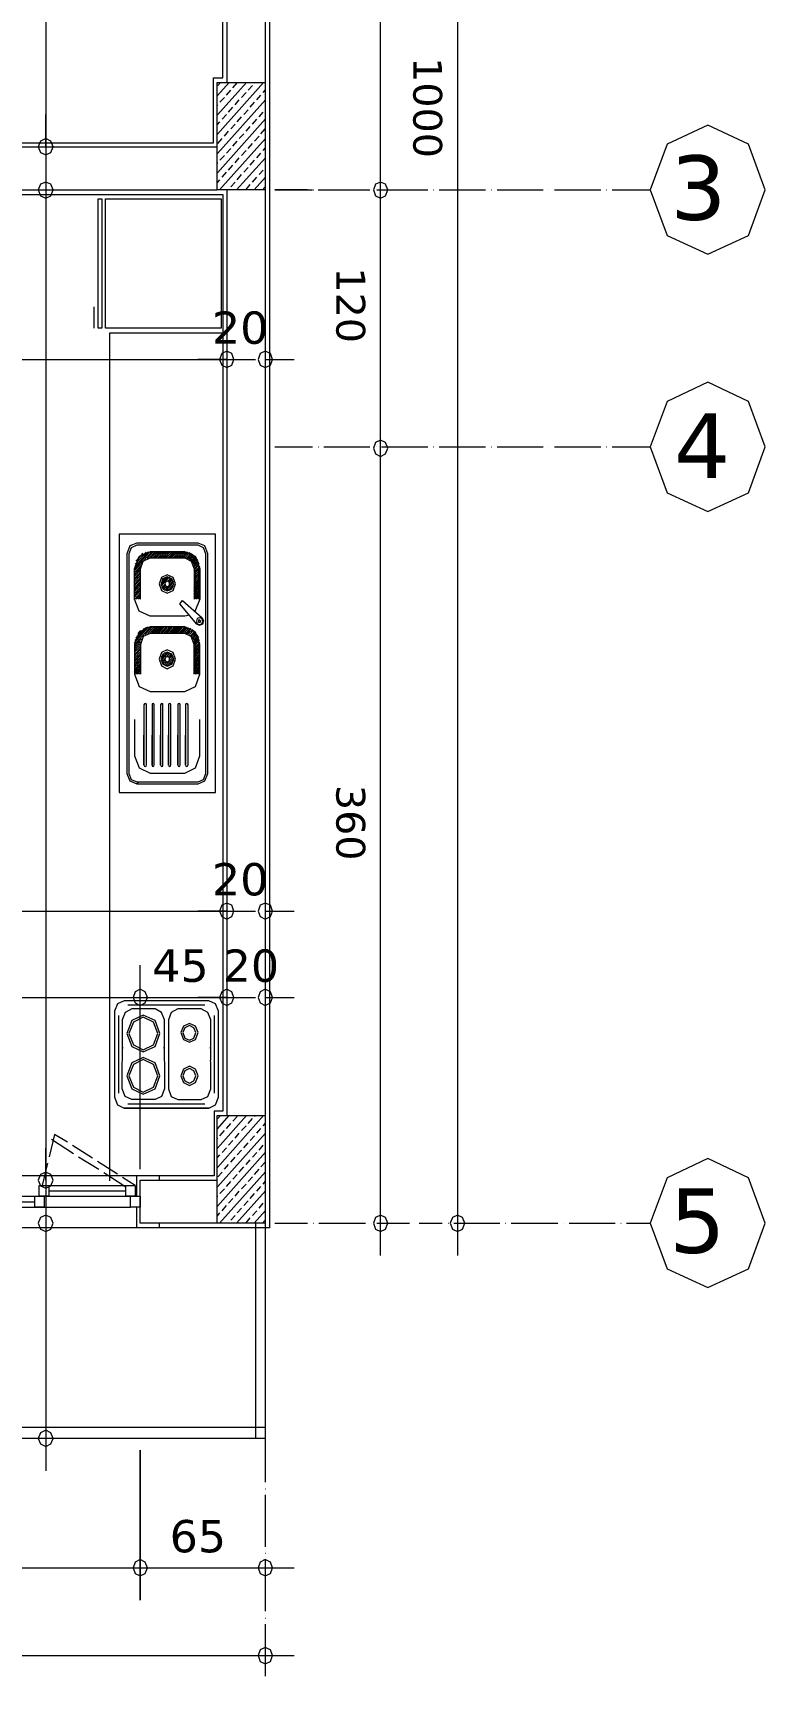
# Model space of a CAD drawing. Header units: millimetres. Extents: x 1.23 to 6.48, y 0.82 to 9.22.
# Drawn here: x 5.284 to 6.475, y 3.651 to 6.322 of the extents above; entities that cross this region are included whole.
import ezdxf

# ---------------------------------------------------------------- set-up
doc = ezdxf.new("R2010")
doc.units = ezdxf.units.MM
doc.layers.add('PDF_Geometry', color=7, linetype='Continuous', true_color=0x66ccff)
doc.layers.add('PDF_Text', color=7, linetype='Continuous')
doc.styles.add('PDF Verdana', font='verdana.ttf')

msp = doc.modelspace()

# ---------------------------------------------------------------- linework, layer by layer
at = {"layer": 'PDF_Geometry', "color": 7, "lineweight": 5}
for p, q in [((5.9745, 7.939), (5.9745, 4.335)), ((5.3047, 7.8694), (5.3047, 6.0844)), ((5.8493, 6.0144), (5.8493, 6.8196)), ((5.3047, 6.1373), (5.3047, 6.19)), ((6.3817, 6.1723), (6.3155, 6.1416)), ((6.4478, 6.1416), (6.3817, 6.1723)), ((5.2963, 6.1465), (5.2927, 6.1373)), ((5.2963, 6.1465), (5.2927, 6.1373)), ((5.3047, 6.1505), (5.2963, 6.1465)), ((5.3047, 6.1505), (5.2963, 6.1465)), ((5.313, 6.1465), (5.3047, 6.1505)), ((5.313, 6.1465), (5.3047, 6.1505)), ((5.3166, 6.1373), (5.313, 6.1465)), ((5.3166, 6.1373), (5.313, 6.1465)), ((5.2927, 6.1373), (5.2963, 6.128)), ((5.2927, 6.1373), (5.2963, 6.128)), ((5.2963, 6.128), (5.3047, 6.124)), ((5.2963, 6.128), (5.3047, 6.124)), ((5.3047, 6.124), (5.313, 6.128)), ((5.3047, 6.124), (5.313, 6.128)), ((5.3047, 6.1194), (5.3047, 4.4051)), ((5.313, 6.128), (5.3166, 6.1373)), ((5.313, 6.128), (5.3166, 6.1373)), ((5.8493, 5.5945), (5.8493, 6.1194)), ((6.3155, 6.1416), (6.2879, 6.0671)), ((6.4751, 6.0671), (6.4478, 6.1416)), ((5.2963, 6.0765), (5.2927, 6.0671)), ((5.2963, 6.0765), (5.2927, 6.0671)), ((5.2927, 6.0671), (5.2963, 6.0578)), ((5.2927, 6.0671), (5.2963, 6.0578)), ((5.3047, 6.08), (5.2963, 6.0765)), ((5.3047, 6.08), (5.2963, 6.0765)), ((5.313, 6.0765), (5.3047, 6.08)), ((5.313, 6.0765), (5.3047, 6.08)), ((5.3047, 6.0671), (5.3047, 6.0144)), ((5.3166, 6.0671), (5.313, 6.0765)), ((5.3166, 6.0671), (5.313, 6.0765)), ((5.313, 6.0578), (5.3166, 6.0671)), ((5.313, 6.0578), (5.3166, 6.0671)), ((5.7304, 6.0671), (5.6773, 6.0671)), ((5.6773, 6.0671), (5.7387, 6.0671)), ((5.74, 6.0671), (5.7403, 6.0671)), ((5.7478, 6.0671), (5.7483, 6.0671)), ((5.7491, 6.0671), (5.8248, 6.0671)), ((5.7574, 6.0671), (5.8322, 6.0671)), ((5.8339, 6.0671), (5.8342, 6.0671)), ((5.841, 6.0765), (5.8378, 6.0671)), ((5.841, 6.0765), (5.8378, 6.0671)), ((5.8378, 6.0671), (5.841, 6.0578)), ((5.8378, 6.0671), (5.841, 6.0578)), ((5.8493, 6.08), (5.841, 6.0765)), ((5.8493, 6.08), (5.841, 6.0765)), ((5.8421, 6.0671), (5.8425, 6.0671)), ((5.8433, 6.0671), (5.8964, 6.0671)), ((5.8576, 6.0765), (5.8493, 6.08)), ((5.8576, 6.0765), (5.8493, 6.08)), ((5.8512, 6.0671), (5.9261, 6.0671)), ((5.8611, 6.0671), (5.8576, 6.0765)), ((5.8611, 6.0671), (5.8576, 6.0765)), ((5.8576, 6.0578), (5.8611, 6.0671)), ((5.8576, 6.0578), (5.8611, 6.0671)), ((5.9357, 6.0671), (5.936, 6.0671)), ((5.9448, 6.0671), (6.0204, 6.0671)), ((6.0295, 6.0671), (6.0298, 6.0671)), ((6.0389, 6.0671), (6.114, 6.0671)), ((6.123, 6.0671), (6.1234, 6.0671)), ((6.1325, 6.0671), (6.2078, 6.0671)), ((6.2172, 6.0671), (6.2177, 6.0671)), ((6.2263, 6.0671), (6.2879, 6.0671)), ((6.2879, 6.0671), (6.3155, 5.9931)), ((6.4478, 5.9931), (6.4751, 6.0671)), ((5.2963, 6.0578), (5.3047, 6.0538)), ((5.2963, 6.0578), (5.3047, 6.0538)), ((5.3047, 6.0538), (5.313, 6.0578)), ((5.3047, 6.0538), (5.313, 6.0578)), ((5.841, 6.0578), (5.8493, 6.0538)), ((5.841, 6.0578), (5.8493, 6.0538)), ((5.8493, 6.0538), (5.8576, 6.0578)), ((5.8493, 6.0538), (5.8576, 6.0578)), ((6.3155, 5.9931), (6.3817, 5.9626)), ((6.3817, 5.9626), (6.4478, 5.9931)), ((5.591, 5.8012), (5.5874, 5.7917)), ((5.591, 5.8012), (5.5874, 5.7917)), ((5.5994, 5.8052), (5.591, 5.8012)), ((5.5994, 5.8052), (5.591, 5.8012)), ((5.6077, 5.8012), (5.5994, 5.8052)), ((5.6077, 5.8012), (5.5994, 5.8052)), ((5.6108, 5.7917), (5.6077, 5.8012)), ((5.6108, 5.7917), (5.6077, 5.8012)), ((5.6536, 5.8012), (5.6501, 5.7917)), ((5.6619, 5.8052), (5.6536, 5.8012)), ((5.6702, 5.8012), (5.6619, 5.8052)), ((5.6734, 5.7917), (5.6702, 5.8012)), ((4.7393, 5.7917), (5.646, 5.7917)), ((5.5994, 5.7917), (5.5522, 5.7917)), ((5.5874, 5.7917), (5.591, 5.7824)), ((5.5874, 5.7917), (5.591, 5.7824)), ((5.591, 5.7824), (5.5994, 5.7784)), ((5.591, 5.7824), (5.5994, 5.7784)), ((5.5994, 5.7784), (5.6077, 5.7824)), ((5.5994, 5.7784), (5.6077, 5.7824)), ((5.6077, 5.7824), (5.6108, 5.7917)), ((5.6077, 5.7824), (5.6108, 5.7917)), ((5.6501, 5.7917), (5.6536, 5.7824)), ((5.6536, 5.7824), (5.6619, 5.7784)), ((5.6619, 5.7917), (5.7087, 5.7917)), ((5.6619, 5.7784), (5.6702, 5.7824)), ((5.6702, 5.7824), (5.6734, 5.7917)), ((6.3817, 5.7544), (6.3155, 5.7235)), ((6.4478, 5.7235), (6.3817, 5.7544)), ((6.3155, 5.7235), (6.2879, 5.6494)), ((6.4751, 5.6494), (6.4478, 5.7235)), ((5.8493, 4.335), (5.8493, 5.6995)), ((5.6773, 5.6494), (5.7387, 5.6494)), ((5.7478, 5.6494), (5.7483, 5.6494)), ((5.7574, 5.6494), (5.8322, 5.6494)), ((5.841, 5.6565), (5.8378, 5.6472)), ((5.841, 5.6565), (5.8378, 5.6472)), ((5.8378, 5.6472), (5.841, 5.6379)), ((5.8378, 5.6472), (5.841, 5.6379)), ((5.8493, 5.6605), (5.841, 5.6565)), ((5.8493, 5.6605), (5.841, 5.6565)), ((5.841, 5.6379), (5.8493, 5.6339)), ((5.841, 5.6379), (5.8493, 5.6339)), ((5.8421, 5.6494), (5.8425, 5.6494)), ((5.8576, 5.6565), (5.8493, 5.6605)), ((5.8576, 5.6565), (5.8493, 5.6605)), ((5.8493, 5.6339), (5.8576, 5.6379)), ((5.8493, 5.6339), (5.8576, 5.6379)), ((5.8512, 5.6494), (5.9261, 5.6494)), ((5.8611, 5.6472), (5.8576, 5.6565)), ((5.8611, 5.6472), (5.8576, 5.6565)), ((5.8576, 5.6379), (5.8611, 5.6472)), ((5.8576, 5.6379), (5.8611, 5.6472)), ((5.9357, 5.6494), (5.936, 5.6494)), ((5.9448, 5.6494), (6.0204, 5.6494)), ((6.0295, 5.6494), (6.0298, 5.6494)), ((6.0389, 5.6494), (6.114, 5.6494)), ((6.123, 5.6494), (6.1234, 5.6494)), ((6.1325, 5.6494), (6.2078, 5.6494)), ((6.2172, 5.6494), (6.2177, 5.6494)), ((6.2263, 5.6494), (6.2879, 5.6494)), ((6.2879, 5.6494), (6.3155, 5.5748)), ((6.4478, 5.5748), (6.4751, 5.6494)), ((6.3155, 5.5748), (6.3817, 5.5443)), ((6.3817, 5.5443), (6.4478, 5.5748)), ((4.7393, 4.895), (5.646, 4.895)), ((5.5994, 4.895), (5.5522, 4.895)), ((5.591, 4.9045), (5.5874, 4.895)), ((5.591, 4.9045), (5.5874, 4.895)), ((5.5874, 4.895), (5.591, 4.8858)), ((5.5874, 4.895), (5.591, 4.8858)), ((5.5994, 4.9079), (5.591, 4.9045)), ((5.5994, 4.9079), (5.591, 4.9045)), ((5.6077, 4.9045), (5.5994, 4.9079)), ((5.6077, 4.9045), (5.5994, 4.9079)), ((5.6108, 4.895), (5.6077, 4.9045)), ((5.6108, 4.895), (5.6077, 4.9045)), ((5.6077, 4.8858), (5.6108, 4.895)), ((5.6077, 4.8858), (5.6108, 4.895)), ((5.6536, 4.9045), (5.6501, 4.895)), ((5.6501, 4.895), (5.6536, 4.8858)), ((5.6619, 4.9079), (5.6536, 4.9045)), ((5.6702, 4.9045), (5.6619, 4.9079)), ((5.6619, 4.895), (5.7087, 4.895)), ((5.6734, 4.895), (5.6702, 4.9045)), ((5.6702, 4.8858), (5.6734, 4.895)), ((5.591, 4.8858), (5.5994, 4.8818)), ((5.591, 4.8858), (5.5994, 4.8818)), ((5.5994, 4.8818), (5.6077, 4.8858)), ((5.5994, 4.8818), (5.6077, 4.8858)), ((5.6536, 4.8858), (5.6619, 4.8818)), ((5.6619, 4.8818), (5.6702, 4.8858)), ((5.4583, 4.4751), (5.4583, 4.8072)), ((5.45, 4.7638), (5.4468, 4.7545)), ((5.45, 4.7638), (5.4468, 4.7545)), ((5.4583, 4.7678), (5.45, 4.7638)), ((5.4583, 4.7678), (5.45, 4.7638)), ((5.4666, 4.7638), (5.4583, 4.7678)), ((5.4666, 4.7638), (5.4583, 4.7678)), ((5.4702, 4.7545), (5.4666, 4.7638)), ((5.4702, 4.7545), (5.4666, 4.7638)), ((5.591, 4.7638), (5.5874, 4.7545)), ((5.591, 4.7638), (5.5874, 4.7545)), ((5.5994, 4.7678), (5.591, 4.7638)), ((5.5994, 4.7678), (5.591, 4.7638)), ((5.6077, 4.7638), (5.5994, 4.7678)), ((5.6077, 4.7638), (5.5994, 4.7678)), ((5.6108, 4.7545), (5.6077, 4.7638)), ((5.6108, 4.7545), (5.6077, 4.7638)), ((5.6536, 4.7638), (5.6501, 4.7545)), ((5.6619, 4.7678), (5.6536, 4.7638)), ((5.6702, 4.7638), (5.6619, 4.7678)), ((5.6734, 4.7545), (5.6702, 4.7638)), ((4.8178, 4.7545), (5.5054, 4.7545)), ((5.4115, 4.7545), (5.646, 4.7545)), ((5.4468, 4.7545), (5.45, 4.7456)), ((5.4468, 4.7545), (5.45, 4.7456)), ((5.45, 4.7456), (5.4583, 4.7416)), ((5.45, 4.7456), (5.4583, 4.7416)), ((5.4583, 4.7416), (5.4666, 4.7456)), ((5.4583, 4.7416), (5.4666, 4.7456)), ((5.4666, 4.7456), (5.4702, 4.7545)), ((5.4666, 4.7456), (5.4702, 4.7545)), ((5.5994, 4.7545), (5.5522, 4.7545)), ((5.5874, 4.7545), (5.591, 4.7456)), ((5.5874, 4.7545), (5.591, 4.7456)), ((5.591, 4.7456), (5.5994, 4.7416)), ((5.591, 4.7456), (5.5994, 4.7416)), ((5.5994, 4.7416), (5.6077, 4.7456)), ((5.5994, 4.7416), (5.6077, 4.7456)), ((5.6077, 4.7456), (5.6108, 4.7545)), ((5.6077, 4.7456), (5.6108, 4.7545)), ((5.6501, 4.7545), (5.6536, 4.7456)), ((5.6536, 4.7456), (5.6619, 4.7416)), ((5.6619, 4.7545), (5.7087, 4.7545)), ((5.6619, 4.7416), (5.6702, 4.7456)), ((5.6702, 4.7456), (5.6734, 4.7545)), ((5.3047, 4.4574), (5.3047, 4.5097)), ((6.3817, 4.4924), (6.3155, 4.4614)), ((6.4478, 4.4614), (6.3817, 4.4924)), ((5.2963, 4.4667), (5.2927, 4.4574)), ((5.2963, 4.4667), (5.2927, 4.4574)), ((5.3047, 4.4707), (5.2963, 4.4667)), ((5.3047, 4.4707), (5.2963, 4.4667)), ((5.313, 4.4667), (5.3047, 4.4707)), ((5.313, 4.4667), (5.3047, 4.4707)), ((5.3166, 4.4574), (5.313, 4.4667)), ((5.3166, 4.4574), (5.313, 4.4667)), ((6.3155, 4.4614), (6.2879, 4.3873)), ((6.4751, 4.3873), (6.4478, 4.4614)), ((5.2927, 4.4574), (5.2963, 4.4481)), ((5.2927, 4.4574), (5.2963, 4.4481)), ((5.2963, 4.4481), (5.3047, 4.4445)), ((5.2963, 4.4481), (5.3047, 4.4445)), ((5.3047, 4.4445), (5.313, 4.4481)), ((5.3047, 4.4445), (5.313, 4.4481)), ((5.3047, 4.4401), (5.3047, 3.9851)), ((5.313, 4.4481), (5.3166, 4.4574)), ((5.313, 4.4481), (5.3166, 4.4574)), ((5.2963, 4.3967), (5.2927, 4.3873)), ((5.2963, 4.3967), (5.2927, 4.3873)), ((5.2927, 4.3873), (5.2963, 4.378)), ((5.2927, 4.3873), (5.2963, 4.378)), ((5.3047, 4.4006), (5.2963, 4.3967)), ((5.3047, 4.4006), (5.2963, 4.3967)), ((5.313, 4.3967), (5.3047, 4.4006)), ((5.313, 4.3967), (5.3047, 4.4006)), ((5.3047, 4.3873), (5.3047, 4.335)), ((5.3166, 4.3873), (5.313, 4.3967)), ((5.3166, 4.3873), (5.313, 4.3967)), ((5.313, 4.378), (5.3166, 4.3873)), ((5.313, 4.378), (5.3166, 4.3873)), ((5.6773, 4.3873), (5.7304, 4.3873)), ((5.74, 4.3873), (5.7403, 4.3873)), ((5.7491, 4.3873), (5.8248, 4.3873)), ((5.8339, 4.3873), (5.8342, 4.3873)), ((5.841, 4.3967), (5.8378, 4.3873)), ((5.8378, 4.3873), (5.841, 4.378)), ((5.8493, 4.4006), (5.841, 4.3967)), ((5.8433, 4.3873), (5.8964, 4.3873)), ((5.8576, 4.3967), (5.8493, 4.4006)), ((5.8611, 4.3873), (5.8576, 4.3967)), ((5.8576, 4.378), (5.8611, 4.3873)), ((5.9123, 4.3873), (5.9495, 4.3873)), ((5.9594, 4.3873), (5.9599, 4.3873)), ((5.9662, 4.3967), (5.9626, 4.3873)), ((5.9626, 4.3873), (5.9662, 4.378)), ((5.9745, 4.4006), (5.9662, 4.3967)), ((5.9685, 4.3873), (6.0433, 4.3873)), ((5.9828, 4.3967), (5.9745, 4.4006)), ((5.9863, 4.3873), (5.9828, 4.3967)), ((5.9828, 4.378), (5.9863, 4.3873)), ((6.0529, 4.3873), (6.0532, 4.3873)), ((6.062, 4.3873), (6.1377, 4.3873)), ((6.1468, 4.3873), (6.1471, 4.3873)), ((6.1563, 4.3873), (6.2312, 4.3873)), ((6.2403, 4.3873), (6.2406, 4.3873)), ((6.2497, 4.3873), (6.2879, 4.3873)), ((6.2879, 4.3873), (6.3155, 4.3133)), ((6.4478, 4.3133), (6.4751, 4.3873)), ((5.2963, 4.378), (5.3047, 4.374)), ((5.2963, 4.378), (5.3047, 4.374)), ((5.3047, 4.374), (5.313, 4.378)), ((5.3047, 4.374), (5.313, 4.378)), ((5.841, 4.378), (5.8493, 4.374)), ((5.8493, 4.374), (5.8576, 4.378)), ((5.9662, 4.378), (5.9745, 4.374)), ((5.9745, 4.374), (5.9828, 4.378)), ((5.6619, 4.3421), (5.6619, 4.2814)), ((6.3155, 4.3133), (6.3817, 4.2827)), ((6.3817, 4.2827), (6.4478, 4.3133)), ((5.6619, 4.2712), (5.6622, 4.2712)), ((5.6619, 4.2601), (5.6619, 4.1767)), ((5.6619, 4.1656), (5.6622, 4.1656)), ((5.6619, 4.1554), (5.6619, 4.0712)), ((5.6619, 4.061), (5.6622, 4.061)), ((5.2963, 4.0468), (5.2927, 4.0375)), ((5.2927, 4.0375), (5.2963, 4.0286)), ((5.3047, 4.0508), (5.2963, 4.0468)), ((5.313, 4.0468), (5.3047, 4.0508)), ((5.3166, 4.0375), (5.313, 4.0468)), ((5.313, 4.0286), (5.3166, 4.0375)), ((5.6619, 4.0503), (5.6619, 3.9665)), ((5.2963, 4.0286), (5.3047, 4.0246)), ((5.3047, 4.0246), (5.313, 4.0286)), ((5.4583, 3.7749), (5.4583, 4.0188)), ((5.4583, 4.0188), (5.4583, 3.7749)), ((5.6619, 3.9559), (5.6622, 3.9559)), ((5.6619, 3.9457), (5.6619, 3.8614)), ((5.6619, 3.8512), (5.6622, 3.8512)), ((4.8178, 3.8273), (5.5054, 3.8273)), ((5.4115, 3.8273), (5.7087, 3.8273)), ((5.45, 3.8366), (5.4468, 3.8273)), ((5.45, 3.8366), (5.4468, 3.8273)), ((5.4468, 3.8273), (5.45, 3.818)), ((5.4468, 3.8273), (5.45, 3.818)), ((5.4583, 3.8406), (5.45, 3.8366)), ((5.4583, 3.8406), (5.45, 3.8366)), ((5.4666, 3.8366), (5.4583, 3.8406)), ((5.4666, 3.8366), (5.4583, 3.8406)), ((5.4702, 3.8273), (5.4666, 3.8366)), ((5.4702, 3.8273), (5.4666, 3.8366)), ((5.4666, 3.818), (5.4702, 3.8273)), ((5.4666, 3.818), (5.4702, 3.8273)), ((5.6536, 3.8366), (5.6501, 3.8273)), ((5.6501, 3.8273), (5.6536, 3.818)), ((5.6619, 3.8406), (5.6536, 3.8366)), ((5.6619, 3.8406), (5.6619, 3.7567)), ((5.6702, 3.8366), (5.6619, 3.8406)), ((5.6734, 3.8273), (5.6702, 3.8366)), ((5.6702, 3.818), (5.6734, 3.8273)), ((5.45, 3.818), (5.4583, 3.814)), ((5.45, 3.818), (5.4583, 3.814)), ((5.4583, 3.814), (5.4666, 3.818)), ((5.4583, 3.814), (5.4666, 3.818)), ((5.6536, 3.818), (5.6619, 3.814)), ((5.6619, 3.814), (5.6702, 3.818)), ((5.6619, 3.7457), (5.6622, 3.7457)), ((5.6619, 3.7355), (5.6619, 3.6512)), ((5.6536, 3.6938), (5.6501, 3.6845)), ((5.6619, 3.6978), (5.6536, 3.6938)), ((5.6702, 3.6938), (5.6619, 3.6978)), ((5.6734, 3.6845), (5.6702, 3.6938)), ((4.7077, 3.6845), (5.7087, 3.6845)), ((5.6501, 3.6845), (5.6536, 3.6751)), ((5.6536, 3.6751), (5.6619, 3.6712)), ((5.6619, 3.6712), (5.6702, 3.6751)), ((5.6702, 3.6751), (5.6734, 3.6845))]:
    msp.add_line(p, q, dxfattribs=at)
at = {"layer": 'PDF_Geometry', "color": 5, "lineweight": 5}
for p, q in [((5.6686, 7.8937), (5.6686, 4.3802)), ((5.5931, 6.2494), (5.5931, 7.7926)), ((5.5994, 7.7994), (5.5994, 6.242)), ((5.6619, 7.7994), (5.6619, 6.242)), ((5.5775, 6.1438), (5.5775, 6.2494)), ((5.5775, 6.2494), (5.5931, 6.2494)), ((4.9113, 6.1373), (5.5835, 6.1373)), ((4.9176, 6.1438), (5.5775, 6.1438)), ((4.9113, 6.0671), (5.5835, 6.0671)), ((5.5994, 6.0671), (5.5994, 4.5625)), ((5.6619, 6.0671), (5.6619, 4.5625)), ((4.7924, 6.06), (5.5931, 6.06)), ((5.5931, 6.06), (5.5931, 4.5696)), ((5.5931, 4.5696), (5.5788, 4.5696)), ((5.5788, 4.5696), (5.5788, 4.4645)), ((5.4896, 4.4645), (5.4525, 4.4645)), ((5.4525, 4.4645), (5.4525, 4.4312)), ((5.5788, 4.4645), (5.4896, 4.4645)), ((5.2943, 4.4312), (5.2943, 4.449)), ((5.2943, 4.449), (5.3097, 4.449)), ((5.3097, 4.449), (5.3097, 4.4312)), ((5.4349, 4.4312), (5.4349, 4.449)), ((5.4349, 4.449), (5.4504, 4.449)), ((5.4504, 4.449), (5.4504, 4.4312)), ((5.4583, 4.3873), (5.4583, 4.4574)), ((5.4583, 4.4574), (5.5835, 4.4574)), ((5.2868, 4.4135), (5.2868, 4.4312)), ((5.2868, 4.4312), (5.3023, 4.4312)), ((5.3023, 4.4135), (5.2868, 4.4135)), ((5.3097, 4.4312), (5.2943, 4.4312)), ((5.3023, 4.4312), (5.3023, 4.4135)), ((5.4504, 4.4312), (5.4349, 4.4312)), ((5.4429, 4.4135), (5.4429, 4.4312)), ((5.4429, 4.4312), (5.4583, 4.4312)), ((5.4583, 4.4135), (5.4429, 4.4135)), ((5.4528, 4.3802), (5.4528, 4.4135)), ((5.4583, 4.4312), (5.4583, 4.4135)), ((5.5835, 4.3873), (5.4583, 4.3873)), ((5.6686, 4.3802), (5.4528, 4.3802))]:
    msp.add_line(p, q, dxfattribs=at)
at = {"layer": 'PDF_Geometry', "color": 1, "lineweight": 5}
for p, q in [((5.5835, 6.0671), (5.5835, 6.242)), ((5.5835, 6.242), (5.6619, 6.242)), ((5.5843, 6.2205), (5.6033, 6.242)), ((5.5843, 6.1891), (5.6314, 6.242)), ((5.5843, 6.1576), (5.6592, 6.242)), ((5.5846, 6.237), (5.589, 6.242)), ((5.5989, 6.2214), (5.6057, 6.2294)), ((5.6093, 6.233), (5.6163, 6.241)), ((5.6231, 6.2174), (5.6306, 6.2254)), ((5.6342, 6.2294), (5.641, 6.237)), ((5.6445, 6.241), (5.6454, 6.242)), ((5.6583, 6.2254), (5.6622, 6.23)), ((5.6619, 6.242), (5.6619, 6.0671)), ((5.5843, 6.1265), (5.6622, 6.2134)), ((5.5843, 6.2051), (5.5846, 6.2054)), ((5.5882, 6.21), (5.5953, 6.2174)), ((5.6022, 6.1936), (5.6093, 6.2016)), ((5.6129, 6.2054), (5.6195, 6.2134)), ((5.627, 6.19), (5.6342, 6.1976)), ((5.6374, 6.2016), (5.6445, 6.21)), ((5.6481, 6.2134), (5.6548, 6.2214)), ((5.6619, 6.1976), (5.6622, 6.198)), ((5.5843, 6.0947), (5.6622, 6.1825)), ((5.5843, 6.1736), (5.5882, 6.178)), ((5.5918, 6.182), (5.5989, 6.19)), ((5.6057, 6.1665), (5.6129, 6.174)), ((5.6163, 6.178), (5.6231, 6.186)), ((5.641, 6.174), (5.6481, 6.182)), ((5.6517, 6.186), (5.6583, 6.1936)), ((5.5846, 6.1425), (5.5918, 6.1509)), ((5.5874, 6.0671), (5.6622, 6.1509)), ((5.5953, 6.1545), (5.6022, 6.1625)), ((5.6093, 6.1385), (5.6163, 6.1465)), ((5.6195, 6.1509), (5.627, 6.1585)), ((5.6306, 6.1625), (5.6374, 6.1705)), ((5.6445, 6.1465), (5.6517, 6.1545)), ((5.6548, 6.1585), (5.6619, 6.1665)), ((5.5882, 6.1154), (5.5953, 6.1231)), ((5.5989, 6.1271), (5.6057, 6.1345)), ((5.6129, 6.1114), (5.6195, 6.1191)), ((5.6152, 6.0671), (5.6622, 6.1194)), ((5.6231, 6.1231), (5.6306, 6.1311)), ((5.6342, 6.1345), (5.641, 6.1425)), ((5.6481, 6.1191), (5.6548, 6.1271)), ((5.6583, 6.1311), (5.6622, 6.1354)), ((5.5843, 6.1111), (5.5846, 6.1114)), ((5.5918, 6.088), (5.5989, 6.096)), ((5.6022, 6.0994), (5.6093, 6.1074)), ((5.6163, 6.0836), (5.6231, 6.092)), ((5.627, 6.096), (5.6342, 6.1034)), ((5.6374, 6.1074), (5.6445, 6.1154)), ((5.6517, 6.092), (5.6583, 6.0994)), ((5.6619, 6.1034), (5.6622, 6.104)), ((5.6619, 6.0671), (5.5835, 6.0671)), ((5.5843, 6.0791), (5.5882, 6.0836)), ((5.6014, 6.0671), (5.6022, 6.068)), ((5.6057, 6.072), (5.6129, 6.0796)), ((5.6306, 6.068), (5.6374, 6.076)), ((5.641, 6.0796), (5.6481, 6.088)), ((5.6437, 6.0671), (5.6622, 6.088)), ((5.6575, 6.0671), (5.6619, 6.072)), ((5.3898, 5.8422), (5.3898, 6.0525)), ((5.3898, 6.0525), (5.3961, 6.0525)), ((5.3961, 6.0525), (5.3961, 5.8422)), ((5.4021, 5.8422), (5.4021, 6.0525)), ((5.4021, 6.0525), (5.5902, 6.0525)), ((5.5902, 6.0525), (5.5902, 5.8422)), ((5.3835, 5.8422), (5.3835, 5.8773)), ((5.3961, 5.8422), (5.3898, 5.8422)), ((5.5902, 5.8422), (5.4021, 5.8422)), ((5.4088, 4.4565), (5.4088, 5.8351)), ((5.4088, 5.8351), (5.5962, 5.8351)), ((5.4242, 5.5076), (5.4242, 5.0875)), ((5.5807, 5.5076), (5.4242, 5.5076)), ((5.5807, 5.0875), (5.5807, 5.5076)), ((5.4413, 5.4885), (5.4369, 5.4756)), ((5.4437, 5.4854), (5.4401, 5.4756)), ((5.4528, 5.4932), (5.4413, 5.4885)), ((5.4528, 5.4898), (5.4437, 5.4854)), ((5.4492, 5.4512), (5.4742, 5.4791)), ((5.4492, 5.4485), (5.4773, 5.4791)), ((5.4495, 5.4547), (5.4715, 5.4791)), ((5.45, 5.4587), (5.4679, 5.4783)), ((5.452, 5.4636), (5.4635, 5.4765)), ((5.5526, 5.4932), (5.4528, 5.4932)), ((5.5526, 5.4898), (5.4528, 5.4898)), ((5.4567, 5.4711), (5.4745, 5.4791)), ((5.4745, 5.4791), (5.4567, 5.4711)), ((5.4698, 5.468), (5.4797, 5.4791)), ((5.4734, 5.4689), (5.4825, 5.4791)), ((5.4745, 5.4791), (5.5309, 5.4791)), ((5.5309, 5.4791), (5.4745, 5.4791)), ((5.4757, 5.4689), (5.4853, 5.4791)), ((5.4789, 5.4689), (5.488, 5.4791)), ((5.4817, 5.4689), (5.4908, 5.4791)), ((5.4841, 5.4689), (5.4935, 5.4791)), ((5.4872, 5.4689), (5.4963, 5.4791)), ((5.4896, 5.4689), (5.4991, 5.4791)), ((5.4924, 5.4689), (5.5018, 5.4791)), ((5.4955, 5.4689), (5.5047, 5.4791)), ((5.4979, 5.4689), (5.507, 5.4791)), ((5.5007, 5.4689), (5.5103, 5.4791)), ((5.5039, 5.4689), (5.513, 5.4791)), ((5.5062, 5.4689), (5.5158, 5.4791)), ((5.509, 5.4689), (5.5185, 5.4791)), ((5.5122, 5.4689), (5.5213, 5.4791)), ((5.5147, 5.4689), (5.5241, 5.4791)), ((5.5174, 5.4689), (5.5268, 5.4791)), ((5.5202, 5.4689), (5.5296, 5.4791)), ((5.5229, 5.4689), (5.532, 5.4791)), ((5.5257, 5.4689), (5.5348, 5.4791)), ((5.5285, 5.4689), (5.5367, 5.4783)), ((5.5309, 5.4791), (5.5483, 5.4711)), ((5.5483, 5.4711), (5.5309, 5.4791)), ((5.5312, 5.4689), (5.5392, 5.4778)), ((5.534, 5.4685), (5.5411, 5.4765)), ((5.5634, 5.4885), (5.5526, 5.4932)), ((5.5613, 5.4854), (5.5526, 5.4898)), ((5.5653, 5.4756), (5.5613, 5.4854)), ((5.5684, 5.4756), (5.5634, 5.4885)), ((5.4369, 5.4756), (5.4369, 5.1186)), ((5.4401, 5.4756), (5.4401, 5.1186)), ((5.4492, 5.4512), (5.4567, 5.4711)), ((5.4567, 5.4711), (5.4492, 5.4512)), ((5.4492, 5.4454), (5.4599, 5.4565)), ((5.4492, 5.4418), (5.4588, 5.4529)), ((5.4492, 5.402), (5.4492, 5.4512)), ((5.4492, 5.4392), (5.4588, 5.4494)), ((5.4588, 5.4512), (5.463, 5.4636)), ((5.4588, 5.402), (5.4588, 5.4512)), ((5.463, 5.4636), (5.4745, 5.4689)), ((5.4745, 5.4689), (5.5309, 5.4689)), ((5.5309, 5.4689), (5.5414, 5.4636)), ((5.5359, 5.468), (5.5431, 5.4756)), ((5.5375, 5.4667), (5.5447, 5.4747)), ((5.5395, 5.4658), (5.5463, 5.4734)), ((5.5411, 5.4645), (5.5478, 5.4716)), ((5.5414, 5.4636), (5.5463, 5.4512)), ((5.5427, 5.4632), (5.5491, 5.4703)), ((5.5439, 5.4609), (5.5502, 5.4685)), ((5.5447, 5.4592), (5.5518, 5.4667)), ((5.5455, 5.4565), (5.5526, 5.4649)), ((5.5458, 5.4543), (5.5535, 5.4627)), ((5.5463, 5.4516), (5.5541, 5.4605)), ((5.5463, 5.4485), (5.5546, 5.4583)), ((5.5463, 5.4454), (5.5557, 5.4556)), ((5.5463, 5.4423), (5.5557, 5.4529)), ((5.5463, 5.4512), (5.5463, 5.402)), ((5.5463, 5.4392), (5.5557, 5.4498)), ((5.5483, 5.4711), (5.5557, 5.4512)), ((5.5557, 5.4512), (5.5483, 5.4711)), ((5.5557, 5.402), (5.5557, 5.4512)), ((5.5557, 5.4512), (5.5557, 5.402)), ((5.5653, 5.1186), (5.5653, 5.4756)), ((5.5684, 5.1186), (5.5684, 5.4756)), ((5.4492, 5.4356), (5.4588, 5.4463)), ((5.4492, 5.4331), (5.4588, 5.4436)), ((5.4492, 5.43), (5.4588, 5.4402)), ((5.4492, 5.4263), (5.4588, 5.4371)), ((5.4492, 5.4236), (5.4588, 5.4343)), ((5.4492, 5.4205), (5.4588, 5.4307)), ((5.4492, 5.4171), (5.4588, 5.4282)), ((5.4492, 5.4143), (5.4588, 5.4251)), ((5.4932, 5.4371), (5.4892, 5.4269)), ((5.4892, 5.4269), (5.4932, 5.4162)), ((5.4924, 5.4254), (5.5039, 5.4383)), ((5.4924, 5.4285), (5.5012, 5.4383)), ((5.4955, 5.4347), (5.4924, 5.4269)), ((5.4924, 5.4269), (5.4955, 5.4189)), ((5.4927, 5.4233), (5.5059, 5.438)), ((5.5023, 5.4414), (5.4932, 5.4371)), ((5.4935, 5.4205), (5.4983, 5.426)), ((5.4948, 5.434), (5.496, 5.4356)), ((5.4952, 5.4193), (5.4996, 5.4242)), ((5.5023, 5.4383), (5.4955, 5.4347)), ((5.4999, 5.43), (5.4983, 5.4269)), ((5.4983, 5.4269), (5.4999, 5.4236)), ((5.5023, 5.4312), (5.4999, 5.43)), ((5.4999, 5.4236), (5.5023, 5.422)), ((5.5004, 5.4158), (5.5125, 5.4294)), ((5.5122, 5.4371), (5.5023, 5.4414)), ((5.5098, 5.4347), (5.5023, 5.4383)), ((5.5054, 5.43), (5.5023, 5.4312)), ((5.5023, 5.422), (5.5054, 5.4236)), ((5.5026, 5.4153), (5.513, 5.4263)), ((5.5034, 5.4312), (5.5082, 5.4365)), ((5.5051, 5.4303), (5.5095, 5.4352)), ((5.5062, 5.4269), (5.5054, 5.43)), ((5.5054, 5.4236), (5.5062, 5.4269)), ((5.5062, 5.4285), (5.5106, 5.4334)), ((5.5062, 5.4254), (5.5122, 5.4316)), ((5.513, 5.4269), (5.5098, 5.4347)), ((5.5098, 5.4189), (5.513, 5.4269)), ((5.5158, 5.4269), (5.5122, 5.4371)), ((5.5122, 5.4162), (5.5158, 5.4269)), ((5.5463, 5.4362), (5.5557, 5.4463)), ((5.5463, 5.4334), (5.5557, 5.4436)), ((5.5463, 5.43), (5.5557, 5.4405)), ((5.5463, 5.4269), (5.5557, 5.4371)), ((5.5463, 5.4242), (5.5557, 5.4343)), ((5.5463, 5.4205), (5.5557, 5.4312)), ((5.5463, 5.4174), (5.5557, 5.4282)), ((5.5463, 5.4143), (5.5557, 5.4251)), ((5.4492, 5.4113), (5.4588, 5.4214)), ((5.4492, 5.4078), (5.4588, 5.4189)), ((5.4492, 5.4051), (5.4588, 5.4158)), ((5.4567, 5.3825), (5.4492, 5.402)), ((5.4495, 5.402), (5.4588, 5.4122)), ((5.4525, 5.402), (5.4588, 5.4094)), ((5.4555, 5.402), (5.4588, 5.406)), ((5.458, 5.402), (5.4588, 5.4033)), ((5.4932, 5.4162), (5.5023, 5.4118)), ((5.4955, 5.4189), (5.5023, 5.4153)), ((5.4963, 5.4174), (5.5012, 5.4223)), ((5.4979, 5.4162), (5.5039, 5.4223)), ((5.5023, 5.4153), (5.5098, 5.4189)), ((5.5023, 5.4118), (5.5122, 5.4162)), ((5.5062, 5.4162), (5.5122, 5.4223)), ((5.5229, 5.3943), (5.5273, 5.3998)), ((5.5273, 5.3998), (5.559, 5.3714)), ((5.5463, 5.4113), (5.5557, 5.422)), ((5.5463, 5.4085), (5.5557, 5.4189)), ((5.5463, 5.4051), (5.5557, 5.4158)), ((5.5463, 5.402), (5.5557, 5.4125)), ((5.5557, 5.402), (5.5474, 5.3816)), ((5.5491, 5.402), (5.5557, 5.4094)), ((5.5522, 5.402), (5.5557, 5.4063)), ((5.5546, 5.402), (5.5557, 5.4038)), ((5.4745, 5.3745), (5.4567, 5.3825)), ((5.5309, 5.3745), (5.4745, 5.3745)), ((5.5507, 5.3611), (5.5229, 5.3943)), ((5.5387, 5.3758), (5.5309, 5.3745)), ((5.5513, 5.3705), (5.5499, 5.366)), ((5.5546, 5.3718), (5.5513, 5.3705)), ((5.5585, 5.3705), (5.5546, 5.3718)), ((5.5601, 5.366), (5.5585, 5.3705)), ((5.559, 5.3714), (5.5613, 5.3665)), ((5.4492, 5.3275), (5.4754, 5.3567)), ((5.4492, 5.3311), (5.4721, 5.3567)), ((5.4567, 5.3484), (5.4492, 5.3284)), ((5.45, 5.3345), (5.4694, 5.3564)), ((5.4512, 5.3389), (5.4655, 5.3549)), ((5.4544, 5.3462), (5.4588, 5.3509)), ((5.4745, 5.3567), (5.4567, 5.3484)), ((5.4745, 5.3462), (5.463, 5.3413)), ((5.4666, 5.3444), (5.4781, 5.3567)), ((5.471, 5.3462), (5.4809, 5.3567)), ((5.4742, 5.3462), (5.4836, 5.3567)), ((5.5309, 5.3567), (5.4745, 5.3567)), ((5.5309, 5.3462), (5.4745, 5.3462)), ((5.4773, 5.3462), (5.4864, 5.3567)), ((5.4797, 5.3462), (5.4892, 5.3567)), ((5.4825, 5.3462), (5.4919, 5.3567)), ((5.4853, 5.3462), (5.4948, 5.3567)), ((5.488, 5.3462), (5.4976, 5.3567)), ((5.4908, 5.3462), (5.5004, 5.3567)), ((5.4935, 5.3462), (5.5026, 5.3567)), ((5.4963, 5.3462), (5.5059, 5.3567)), ((5.4996, 5.3462), (5.5086, 5.3567)), ((5.5018, 5.3462), (5.5111, 5.3567)), ((5.5047, 5.3462), (5.5142, 5.3567)), ((5.5078, 5.3462), (5.5169, 5.3567)), ((5.5103, 5.3462), (5.5194, 5.3567)), ((5.513, 5.3462), (5.5224, 5.3567)), ((5.5158, 5.3462), (5.5252, 5.3567)), ((5.5185, 5.3462), (5.5276, 5.3567)), ((5.5309, 5.3567), (5.5213, 5.3462)), ((5.5241, 5.3462), (5.5332, 5.3567)), ((5.5268, 5.3462), (5.5356, 5.3564)), ((5.5296, 5.3462), (5.5375, 5.3554)), ((5.5483, 5.3484), (5.5309, 5.3567)), ((5.5414, 5.3413), (5.5309, 5.3462)), ((5.532, 5.3462), (5.54, 5.3549)), ((5.5348, 5.3456), (5.5414, 5.354)), ((5.5367, 5.3453), (5.5439, 5.3527)), ((5.5387, 5.3444), (5.545, 5.3515)), ((5.5403, 5.3425), (5.5471, 5.35)), ((5.5414, 5.3413), (5.5483, 5.3484)), ((5.5431, 5.3398), (5.5494, 5.3469)), ((5.5442, 5.3376), (5.5507, 5.3453)), ((5.545, 5.3358), (5.5522, 5.3435)), ((5.5557, 5.3284), (5.5483, 5.3484)), ((5.5499, 5.366), (5.5513, 5.362)), ((5.5549, 5.3589), (5.5507, 5.3611)), ((5.5513, 5.362), (5.5546, 5.3607)), ((5.5535, 5.3674), (5.553, 5.366)), ((5.553, 5.366), (5.5535, 5.3647)), ((5.5546, 5.3687), (5.5535, 5.3674)), ((5.5535, 5.3647), (5.5546, 5.3644)), ((5.5562, 5.3674), (5.5546, 5.3687)), ((5.5546, 5.3644), (5.5562, 5.3647)), ((5.5546, 5.3607), (5.5585, 5.362)), ((5.5598, 5.3611), (5.5549, 5.3589)), ((5.557, 5.366), (5.5562, 5.3674)), ((5.5562, 5.3647), (5.557, 5.366)), ((5.5585, 5.362), (5.5601, 5.366)), ((5.5613, 5.3665), (5.5598, 5.3611)), ((5.4492, 5.3247), (5.4607, 5.3373)), ((5.4492, 5.3216), (5.4591, 5.3324)), ((5.4492, 5.3182), (5.4588, 5.3293)), ((5.4492, 5.3284), (5.4492, 5.28)), ((5.4492, 5.3155), (5.4588, 5.3256)), ((5.4492, 5.312), (5.4588, 5.3225)), ((5.4492, 5.3093), (5.4588, 5.32)), ((5.4492, 5.3062), (5.4588, 5.3164)), ((5.463, 5.3413), (5.4588, 5.3284)), ((5.4588, 5.3284), (5.4588, 5.28)), ((5.4924, 5.3049), (5.5023, 5.316)), ((5.5023, 5.3195), (5.4932, 5.3151)), ((5.5023, 5.316), (5.4955, 5.3124)), ((5.5122, 5.3151), (5.5023, 5.3195)), ((5.5098, 5.3124), (5.5023, 5.316)), ((5.5463, 5.3284), (5.5414, 5.3413)), ((5.5455, 5.3333), (5.553, 5.3416)), ((5.5458, 5.3311), (5.5538, 5.3395)), ((5.5463, 5.3278), (5.5546, 5.3373)), ((5.5463, 5.3247), (5.5549, 5.3351)), ((5.5463, 5.3216), (5.5557, 5.3318)), ((5.5463, 5.3186), (5.5557, 5.3293)), ((5.5463, 5.28), (5.5463, 5.3284)), ((5.5463, 5.3155), (5.5557, 5.3262)), ((5.5463, 5.3124), (5.5557, 5.3231)), ((5.5463, 5.3096), (5.5557, 5.32)), ((5.5463, 5.3062), (5.5557, 5.3167)), ((5.5557, 5.28), (5.5557, 5.3284)), ((5.4492, 5.3026), (5.4588, 5.3133)), ((5.4492, 5.3), (5.4588, 5.3106)), ((5.4492, 5.2969), (5.4588, 5.3071)), ((5.4492, 5.2933), (5.4588, 5.3044)), ((5.4492, 5.2907), (5.4588, 5.3013)), ((5.4492, 5.2875), (5.4588, 5.2978)), ((5.4492, 5.284), (5.4588, 5.2951)), ((5.4492, 5.2813), (5.4588, 5.292)), ((5.4932, 5.3151), (5.4892, 5.3044)), ((5.4892, 5.3044), (5.4932, 5.2933)), ((5.4924, 5.3018), (5.5047, 5.3155)), ((5.4955, 5.3124), (5.4924, 5.3044)), ((5.4924, 5.3044), (5.4955, 5.2964)), ((5.4927, 5.3084), (5.4991, 5.3151)), ((5.4932, 5.2995), (5.4991, 5.3056)), ((5.4932, 5.2933), (5.5023, 5.2889)), ((5.494, 5.2973), (5.4991, 5.3026)), ((5.4955, 5.296), (5.5004, 5.3009)), ((5.4955, 5.2964), (5.5023, 5.2929)), ((5.4971, 5.2947), (5.5018, 5.3)), ((5.4999, 5.3075), (5.4983, 5.3044)), ((5.4983, 5.3044), (5.4999, 5.3013)), ((5.4991, 5.2933), (5.5122, 5.308)), ((5.5023, 5.3084), (5.4999, 5.3075)), ((5.4999, 5.3013), (5.5023, 5.3)), ((5.5012, 5.2929), (5.513, 5.3056)), ((5.5015, 5.3084), (5.5067, 5.3146)), ((5.5054, 5.3075), (5.5023, 5.3084)), ((5.5023, 5.3), (5.5054, 5.3013)), ((5.5023, 5.2929), (5.5098, 5.2964)), ((5.5023, 5.2889), (5.5122, 5.2933)), ((5.5043, 5.3084), (5.5086, 5.3133)), ((5.5043, 5.2929), (5.513, 5.3026)), ((5.5054, 5.3071), (5.5098, 5.312)), ((5.5062, 5.3044), (5.5054, 5.3075)), ((5.5054, 5.3013), (5.5062, 5.3044)), ((5.5062, 5.3053), (5.5111, 5.3106)), ((5.509, 5.2955), (5.5106, 5.2973)), ((5.513, 5.3044), (5.5098, 5.3124)), ((5.5098, 5.2964), (5.513, 5.3044)), ((5.5158, 5.3044), (5.5122, 5.3151)), ((5.5122, 5.2933), (5.5158, 5.3044)), ((5.5463, 5.3031), (5.5557, 5.3133)), ((5.5463, 5.3004), (5.5557, 5.3106)), ((5.5463, 5.2969), (5.5557, 5.3075)), ((5.5463, 5.2938), (5.5557, 5.3044)), ((5.5463, 5.2911), (5.5557, 5.3013)), ((5.5463, 5.2875), (5.5557, 5.2982)), ((5.5463, 5.2849), (5.5557, 5.2951)), ((5.5463, 5.2813), (5.5557, 5.292)), ((5.4492, 5.28), (5.4567, 5.26)), ((5.4512, 5.28), (5.4588, 5.2884)), ((5.4536, 5.28), (5.4588, 5.2858)), ((5.4564, 5.28), (5.4588, 5.2827)), ((5.5478, 5.28), (5.5557, 5.2889)), ((5.5483, 5.26), (5.5557, 5.28)), ((5.5502, 5.28), (5.5557, 5.2858)), ((5.553, 5.28), (5.5557, 5.2827)), ((5.4567, 5.26), (5.4745, 5.2517)), ((5.4745, 5.2517), (5.5309, 5.2517)), ((5.5309, 5.2517), (5.5483, 5.26)), ((5.4655, 5.2317), (5.4646, 5.2304)), ((5.4646, 5.2304), (5.4646, 5.1324)), ((5.4666, 5.2322), (5.4655, 5.2317)), ((5.4679, 5.2317), (5.4666, 5.2322)), ((5.4687, 5.2304), (5.4679, 5.2317)), ((5.4687, 5.1324), (5.4687, 5.2304)), ((5.4781, 5.2317), (5.4778, 5.2304)), ((5.4778, 5.2304), (5.4778, 5.1324)), ((5.4793, 5.2322), (5.4781, 5.2317)), ((5.4806, 5.2317), (5.4793, 5.2322)), ((5.4809, 5.2304), (5.4806, 5.2317)), ((5.4809, 5.1324), (5.4809, 5.2304)), ((5.4924, 5.2317), (5.4916, 5.2304)), ((5.4916, 5.2304), (5.4916, 5.1324)), ((5.4935, 5.2322), (5.4924, 5.2317)), ((5.4952, 5.2317), (5.4935, 5.2322)), ((5.4955, 5.2304), (5.4952, 5.2317)), ((5.4955, 5.1324), (5.4955, 5.2304)), ((5.5051, 5.2317), (5.5043, 5.2304)), ((5.5043, 5.2304), (5.5043, 5.1324)), ((5.5062, 5.2322), (5.5051, 5.2317)), ((5.5078, 5.2317), (5.5062, 5.2322)), ((5.5082, 5.2304), (5.5078, 5.2317)), ((5.5082, 5.1324), (5.5082, 5.2304)), ((5.5202, 5.2317), (5.5197, 5.2304)), ((5.5197, 5.2304), (5.5197, 5.1324)), ((5.5216, 5.2322), (5.5202, 5.2317)), ((5.5229, 5.2317), (5.5216, 5.2322)), ((5.5237, 5.2304), (5.5229, 5.2317)), ((5.5237, 5.1324), (5.5237, 5.2304)), ((5.5328, 5.2317), (5.5323, 5.2304)), ((5.5323, 5.2304), (5.5323, 5.1324)), ((5.5343, 5.2322), (5.5328, 5.2317)), ((5.5356, 5.2317), (5.5343, 5.2322)), ((5.5364, 5.2304), (5.5356, 5.2317)), ((5.5364, 5.1324), (5.5364, 5.2304)), ((5.4492, 5.2064), (5.4492, 5.147)), ((5.5557, 5.147), (5.5557, 5.2064)), ((5.4646, 5.1319), (5.4646, 5.1811)), ((5.4778, 5.1319), (5.4778, 5.1811)), ((5.4916, 5.1319), (5.4916, 5.1811)), ((5.5043, 5.1319), (5.5043, 5.1811)), ((5.5197, 5.1319), (5.5197, 5.1811)), ((5.5323, 5.1319), (5.5323, 5.1811)), ((5.4492, 5.147), (5.4567, 5.1275)), ((5.4646, 5.1324), (5.4655, 5.1306)), ((5.4655, 5.1306), (5.4666, 5.1301)), ((5.4666, 5.1301), (5.4679, 5.1306)), ((5.4679, 5.1306), (5.4687, 5.1324)), ((5.4778, 5.1324), (5.4781, 5.1306)), ((5.4781, 5.1306), (5.4793, 5.1301)), ((5.4793, 5.1301), (5.4806, 5.1306)), ((5.4806, 5.1306), (5.4809, 5.1324)), ((5.4916, 5.1324), (5.4924, 5.1306)), ((5.4924, 5.1306), (5.4935, 5.1301)), ((5.4935, 5.1301), (5.4952, 5.1306)), ((5.4952, 5.1306), (5.4955, 5.1324)), ((5.5043, 5.1324), (5.5051, 5.1306)), ((5.5051, 5.1306), (5.5062, 5.1301)), ((5.5062, 5.1301), (5.5078, 5.1306)), ((5.5078, 5.1306), (5.5082, 5.1324)), ((5.5197, 5.1324), (5.5202, 5.1306)), ((5.5202, 5.1306), (5.5216, 5.1301)), ((5.5216, 5.1301), (5.5229, 5.1306)), ((5.5229, 5.1306), (5.5237, 5.1324)), ((5.5323, 5.1324), (5.5328, 5.1306)), ((5.5328, 5.1306), (5.5343, 5.1301)), ((5.5343, 5.1301), (5.5356, 5.1306)), ((5.5356, 5.1306), (5.5364, 5.1324)), ((5.5483, 5.1275), (5.5557, 5.147)), ((5.4369, 5.1186), (5.4413, 5.1066)), ((5.4401, 5.1186), (5.4437, 5.1088)), ((5.4413, 5.1066), (5.4528, 5.1017)), ((5.4437, 5.1088), (5.4528, 5.1048)), ((5.4528, 5.1048), (5.5526, 5.1048)), ((5.4528, 5.1017), (5.4564, 5.1048)), ((5.4567, 5.1275), (5.4745, 5.119)), ((5.4745, 5.119), (5.5309, 5.119)), ((5.5309, 5.119), (5.5483, 5.1275)), ((5.5526, 5.1048), (5.5613, 5.1088)), ((5.5526, 5.1017), (5.5634, 5.1066)), ((5.5613, 5.1088), (5.5653, 5.1186)), ((5.5634, 5.1066), (5.5684, 5.1186)), ((5.4242, 5.0875), (5.5807, 5.0875)), ((5.4528, 5.1017), (5.5526, 5.1017)), ((5.4215, 4.7443), (5.4167, 4.732)), ((5.4167, 4.732), (5.4167, 4.6525)), ((5.4322, 4.7492), (5.4215, 4.7443)), ((5.4338, 4.7302), (5.4291, 4.7182)), ((5.57, 4.7492), (5.4322, 4.7492)), ((5.4448, 4.736), (5.4338, 4.7302)), ((5.4385, 4.7425), (5.5634, 4.7425)), ((5.4825, 4.736), (5.4448, 4.736)), ((5.4932, 4.7302), (5.4825, 4.736)), ((5.4979, 4.7182), (5.4932, 4.7302)), ((5.509, 4.7302), (5.5043, 4.7182)), ((5.5197, 4.736), (5.509, 4.7302)), ((5.5574, 4.736), (5.5197, 4.736)), ((5.5684, 4.7302), (5.5574, 4.736)), ((5.5733, 4.7182), (5.5684, 4.7302)), ((5.5807, 4.7443), (5.57, 4.7492)), ((5.5859, 4.732), (5.5807, 4.7443)), ((5.5859, 4.6525), (5.5859, 4.732)), ((5.4231, 4.7249), (5.4231, 4.6525)), ((5.4291, 4.7182), (5.4291, 4.6525)), ((5.4448, 4.7169), (5.4369, 4.696)), ((5.4473, 4.7142), (5.4401, 4.696)), ((5.4635, 4.7256), (5.4448, 4.7169)), ((5.4635, 4.7222), (5.4473, 4.7142)), ((5.4825, 4.7169), (5.4635, 4.7256)), ((5.4801, 4.7142), (5.4635, 4.7222)), ((5.4872, 4.696), (5.4801, 4.7142)), ((5.4905, 4.696), (5.4825, 4.7169)), ((5.4979, 4.6525), (5.4979, 4.7182)), ((5.5043, 4.7182), (5.5043, 4.6525)), ((5.5288, 4.708), (5.5246, 4.6973)), ((5.5312, 4.7053), (5.528, 4.6973)), ((5.5387, 4.7123), (5.5288, 4.708)), ((5.5387, 4.7089), (5.5312, 4.7053)), ((5.5483, 4.708), (5.5387, 4.7123)), ((5.5458, 4.7053), (5.5387, 4.7089)), ((5.5491, 4.6973), (5.5458, 4.7053)), ((5.5526, 4.6973), (5.5483, 4.708)), ((5.5733, 4.6525), (5.5733, 4.7182)), ((5.5791, 4.6525), (5.5791, 4.7249)), ((5.4291, 4.6765), (5.4297, 4.6716)), ((5.4369, 4.696), (5.4448, 4.6747)), ((5.4401, 4.696), (5.4473, 4.6774)), ((5.4473, 4.6774), (5.4635, 4.6694)), ((5.4635, 4.6694), (5.4801, 4.6774)), ((5.4801, 4.6774), (5.4872, 4.696)), ((5.4825, 4.6747), (5.4905, 4.696)), ((5.4976, 4.6716), (5.4979, 4.6765)), ((5.5043, 4.6765), (5.5047, 4.6716)), ((5.5246, 4.6973), (5.5288, 4.6862)), ((5.528, 4.6973), (5.5312, 4.6885)), ((5.5288, 4.6862), (5.5387, 4.6818)), ((5.5312, 4.6885), (5.5387, 4.6849)), ((5.5387, 4.6849), (5.5458, 4.6885)), ((5.5387, 4.6818), (5.5483, 4.6862)), ((5.5458, 4.6885), (5.5491, 4.6973)), ((5.5483, 4.6862), (5.5526, 4.6973)), ((5.5728, 4.6716), (5.5733, 4.6765)), ((5.4167, 4.6525), (5.4167, 4.5922)), ((5.4231, 4.6525), (5.4231, 4.5989)), ((5.4291, 4.6482), (5.4297, 4.6525)), ((5.4291, 4.606), (5.4291, 4.6482)), ((5.4448, 4.6482), (5.4369, 4.6273)), ((5.4448, 4.6747), (5.4635, 4.6658)), ((5.4635, 4.6569), (5.4448, 4.6482)), ((5.4635, 4.6534), (5.4473, 4.6454)), ((5.4635, 4.6658), (5.4825, 4.6747)), ((5.4825, 4.6482), (5.4635, 4.6569)), ((5.4801, 4.6454), (5.4635, 4.6534)), ((5.4905, 4.6273), (5.4825, 4.6482)), ((5.4976, 4.6525), (5.4979, 4.6482)), ((5.4979, 4.6482), (5.4979, 4.606)), ((5.5047, 4.6525), (5.5043, 4.6482)), ((5.5043, 4.6482), (5.5043, 4.606)), ((5.5733, 4.6482), (5.5728, 4.6525)), ((5.5733, 4.606), (5.5733, 4.6482)), ((5.5791, 4.5989), (5.5791, 4.6525)), ((5.5859, 4.5922), (5.5859, 4.6525)), ((5.4369, 4.6273), (5.4448, 4.606)), ((5.4473, 4.6454), (5.4401, 4.6273)), ((5.4401, 4.6273), (5.4473, 4.6086)), ((5.4872, 4.6273), (5.4801, 4.6454)), ((5.4801, 4.6086), (5.4872, 4.6273)), ((5.4825, 4.606), (5.4905, 4.6273)), ((5.5288, 4.6378), (5.5246, 4.6273)), ((5.5246, 4.6273), (5.5288, 4.6162)), ((5.5312, 4.6353), (5.528, 4.6273)), ((5.528, 4.6273), (5.5312, 4.6189)), ((5.5387, 4.6427), (5.5288, 4.6378)), ((5.5387, 4.6387), (5.5312, 4.6353)), ((5.5483, 4.6378), (5.5387, 4.6427)), ((5.5458, 4.6353), (5.5387, 4.6387)), ((5.5491, 4.6273), (5.5458, 4.6353)), ((5.5458, 4.6189), (5.5491, 4.6273)), ((5.5526, 4.6273), (5.5483, 4.6378)), ((5.5483, 4.6162), (5.5526, 4.6273)), ((5.4338, 4.5936), (5.4291, 4.606)), ((5.4448, 4.606), (5.4635, 4.5975)), ((5.4473, 4.6086), (5.4635, 4.6006)), ((5.4635, 4.6006), (5.4801, 4.6086)), ((5.4635, 4.5975), (5.4825, 4.606)), ((5.4979, 4.606), (5.4932, 4.5936)), ((5.5043, 4.606), (5.509, 4.5936)), ((5.5288, 4.6162), (5.5387, 4.6113)), ((5.5312, 4.6189), (5.5387, 4.6153)), ((5.5387, 4.6153), (5.5458, 4.6189)), ((5.5387, 4.6113), (5.5483, 4.6162)), ((5.5684, 4.5936), (5.5733, 4.606)), ((5.4167, 4.5922), (5.4215, 4.5798)), ((5.4215, 4.5798), (5.4322, 4.5745)), ((5.57, 4.5745), (5.4322, 4.5745)), ((5.4322, 4.5745), (5.57, 4.5745)), ((5.4448, 4.5887), (5.4338, 4.5936)), ((5.4385, 4.5816), (5.5634, 4.5816)), ((5.4825, 4.5887), (5.4448, 4.5887)), ((5.4932, 4.5936), (5.4825, 4.5887)), ((5.509, 4.5936), (5.5197, 4.5887)), ((5.5197, 4.5887), (5.5574, 4.5887)), ((5.5574, 4.5887), (5.5684, 4.5936)), ((5.57, 4.5745), (5.5807, 4.5798)), ((5.5807, 4.5798), (5.5859, 4.5922)), ((5.5835, 4.3873), (5.5835, 4.5625)), ((5.5835, 4.5625), (5.6619, 4.5625)), ((5.5843, 4.5408), (5.6033, 4.5625)), ((5.5843, 4.5097), (5.6314, 4.5625)), ((5.5843, 4.4778), (5.6592, 4.5625)), ((5.5846, 4.5576), (5.589, 4.5625)), ((5.5989, 4.5417), (5.6057, 4.5496)), ((5.6093, 4.5536), (5.6163, 4.5612)), ((5.6231, 4.5381), (5.6306, 4.5457)), ((5.6342, 4.5496), (5.641, 4.5576)), ((5.6445, 4.5612), (5.6454, 4.5625)), ((5.6481, 4.5337), (5.6548, 4.5417)), ((5.6583, 4.5457), (5.6622, 4.5501)), ((5.6619, 4.5625), (5.6619, 4.3873)), ((5.5843, 4.4468), (5.6622, 4.5341)), ((5.5843, 4.5253), (5.5846, 4.5257)), ((5.5882, 4.5297), (5.5953, 4.5381)), ((5.6022, 4.5142), (5.6093, 4.5217)), ((5.6129, 4.5257), (5.6195, 4.5337)), ((5.627, 4.5102), (5.6342, 4.5182)), ((5.6374, 4.5217), (5.6445, 4.5297)), ((5.6619, 4.5182), (5.6622, 4.5186)), ((5.5843, 4.4153), (5.6622, 4.5031)), ((5.5843, 4.4942), (5.5882, 4.4986)), ((5.5918, 4.5022), (5.5989, 4.5102)), ((5.6057, 4.4867), (5.6129, 4.4947)), ((5.6163, 4.4986), (5.6231, 4.5062)), ((5.6306, 4.4827), (5.6374, 4.4907)), ((5.641, 4.4947), (5.6481, 4.5022)), ((5.6517, 4.5062), (5.6583, 4.5142)), ((5.5846, 4.4627), (5.5918, 4.4707)), ((5.5874, 4.3873), (5.6622, 4.4711)), ((5.5953, 4.4751), (5.6022, 4.4827)), ((5.6093, 4.4592), (5.6163, 4.4667)), ((5.6195, 4.4707), (5.627, 4.4791)), ((5.6342, 4.4552), (5.641, 4.4627)), ((5.6445, 4.4667), (5.6517, 4.4751)), ((5.6548, 4.4791), (5.6619, 4.4867)), ((5.5882, 4.4357), (5.5953, 4.4432)), ((5.5989, 4.4472), (5.6057, 4.4552)), ((5.6129, 4.4317), (5.6195, 4.4397)), ((5.6152, 4.3873), (5.6622, 4.4401)), ((5.6231, 4.4432), (5.6306, 4.4512)), ((5.6374, 4.4277), (5.6445, 4.4357)), ((5.6481, 4.4397), (5.6548, 4.4472)), ((5.6583, 4.4512), (5.6622, 4.4556)), ((5.5843, 4.4312), (5.5846, 4.4317)), ((5.5918, 4.4077), (5.5989, 4.4162)), ((5.6022, 4.4202), (5.6093, 4.4277)), ((5.6163, 4.4042), (5.6231, 4.4122)), ((5.627, 4.4162), (5.6342, 4.4241)), ((5.641, 4.4002), (5.6481, 4.4077)), ((5.6437, 4.3873), (5.6622, 4.4082)), ((5.6517, 4.4122), (5.6583, 4.4202)), ((5.6619, 4.4241), (5.6622, 4.4246)), ((5.6619, 4.3873), (5.5835, 4.3873)), ((5.5843, 4.3997), (5.5882, 4.4042)), ((5.6014, 4.3873), (5.6022, 4.3882)), ((5.6057, 4.3922), (5.6129, 4.4002)), ((5.6306, 4.3882), (5.6374, 4.3962)), ((5.6575, 4.3873), (5.6619, 4.3922))]:
    msp.add_line(p, q, dxfattribs=at)
at = {"layer": 'PDF_Geometry', "lineweight": 5}
for p, q in [((5.3188, 4.5319), (5.3102, 4.4955)), ((5.3498, 4.5004), (5.3141, 4.5235)), ((5.3399, 4.519), (5.3188, 4.5319)), ((5.3807, 4.4933), (5.3482, 4.5137)), ((5.3909, 4.4747), (5.3581, 4.4951)), ((5.349, 4.4645), (5.157, 4.4645)), ((5.3075, 4.4853), (5.2987, 4.449)), ((5.4896, 4.4645), (5.349, 4.4645)), ((5.4215, 4.4672), (5.3887, 4.4876)), ((5.4349, 4.4463), (5.3994, 4.4694)), ((5.4504, 4.449), (5.4297, 4.4618)), ((5.4896, 4.4574), (5.4896, 4.4645)), ((5.3097, 4.449), (5.4349, 4.449)), ((5.3097, 4.4401), (5.4349, 4.4401)), ((5.1617, 4.4312), (5.4429, 4.4312)), ((5.1617, 4.4224), (5.2868, 4.4224)), ((5.1617, 4.4135), (5.4429, 4.4135)), ((5.4896, 4.3807), (5.4896, 4.3873)), ((5.157, 4.3807), (5.349, 4.3807)), ((5.349, 4.3807), (5.4896, 4.3807))]:
    msp.add_line(p, q, dxfattribs=at)
at = {"layer": 'PDF_Geometry', "color": 128, "lineweight": 5, "true_color": 0x006633}
for p, q in [((5.646, 4.3873), (5.646, 4.0375)), ((5.6619, 4.3873), (5.6619, 4.0375)), ((5.6619, 4.0552), (4.7548, 4.0552)), ((5.6619, 4.0375), (4.7548, 4.0375))]:
    msp.add_line(p, q, dxfattribs=at)

# ---------------------------------------------------------------- texts
at = {"layer": 'PDF_Text', "style": 'PDF Verdana'}
for s, p in [('1000', (5.9027, 6.283)), ('120', (5.7775, 5.9412)), ('360', (5.7775, 5.1))]:
    msp.add_text(s, height=0.04694, rotation=270, dxfattribs=at).set_placement(p)
for s, height, p in [('3', 0.1048, (6.3206, 6.0186)), ('20', 0.05255, (5.5752, 5.8171)), ('4', 0.1048, (6.3269, 5.5991)), ('20', 0.05255, (5.5752, 4.9204)), ('45 20', 0.05255, (5.478, 4.7799)), ('5', 0.1048, (6.3192, 4.3393)), ('65', 0.05255, (5.5064, 3.8525))]:
    msp.add_text(s, height=height, dxfattribs=at).set_placement(p)

doc.saveas('drawing.dxf')
